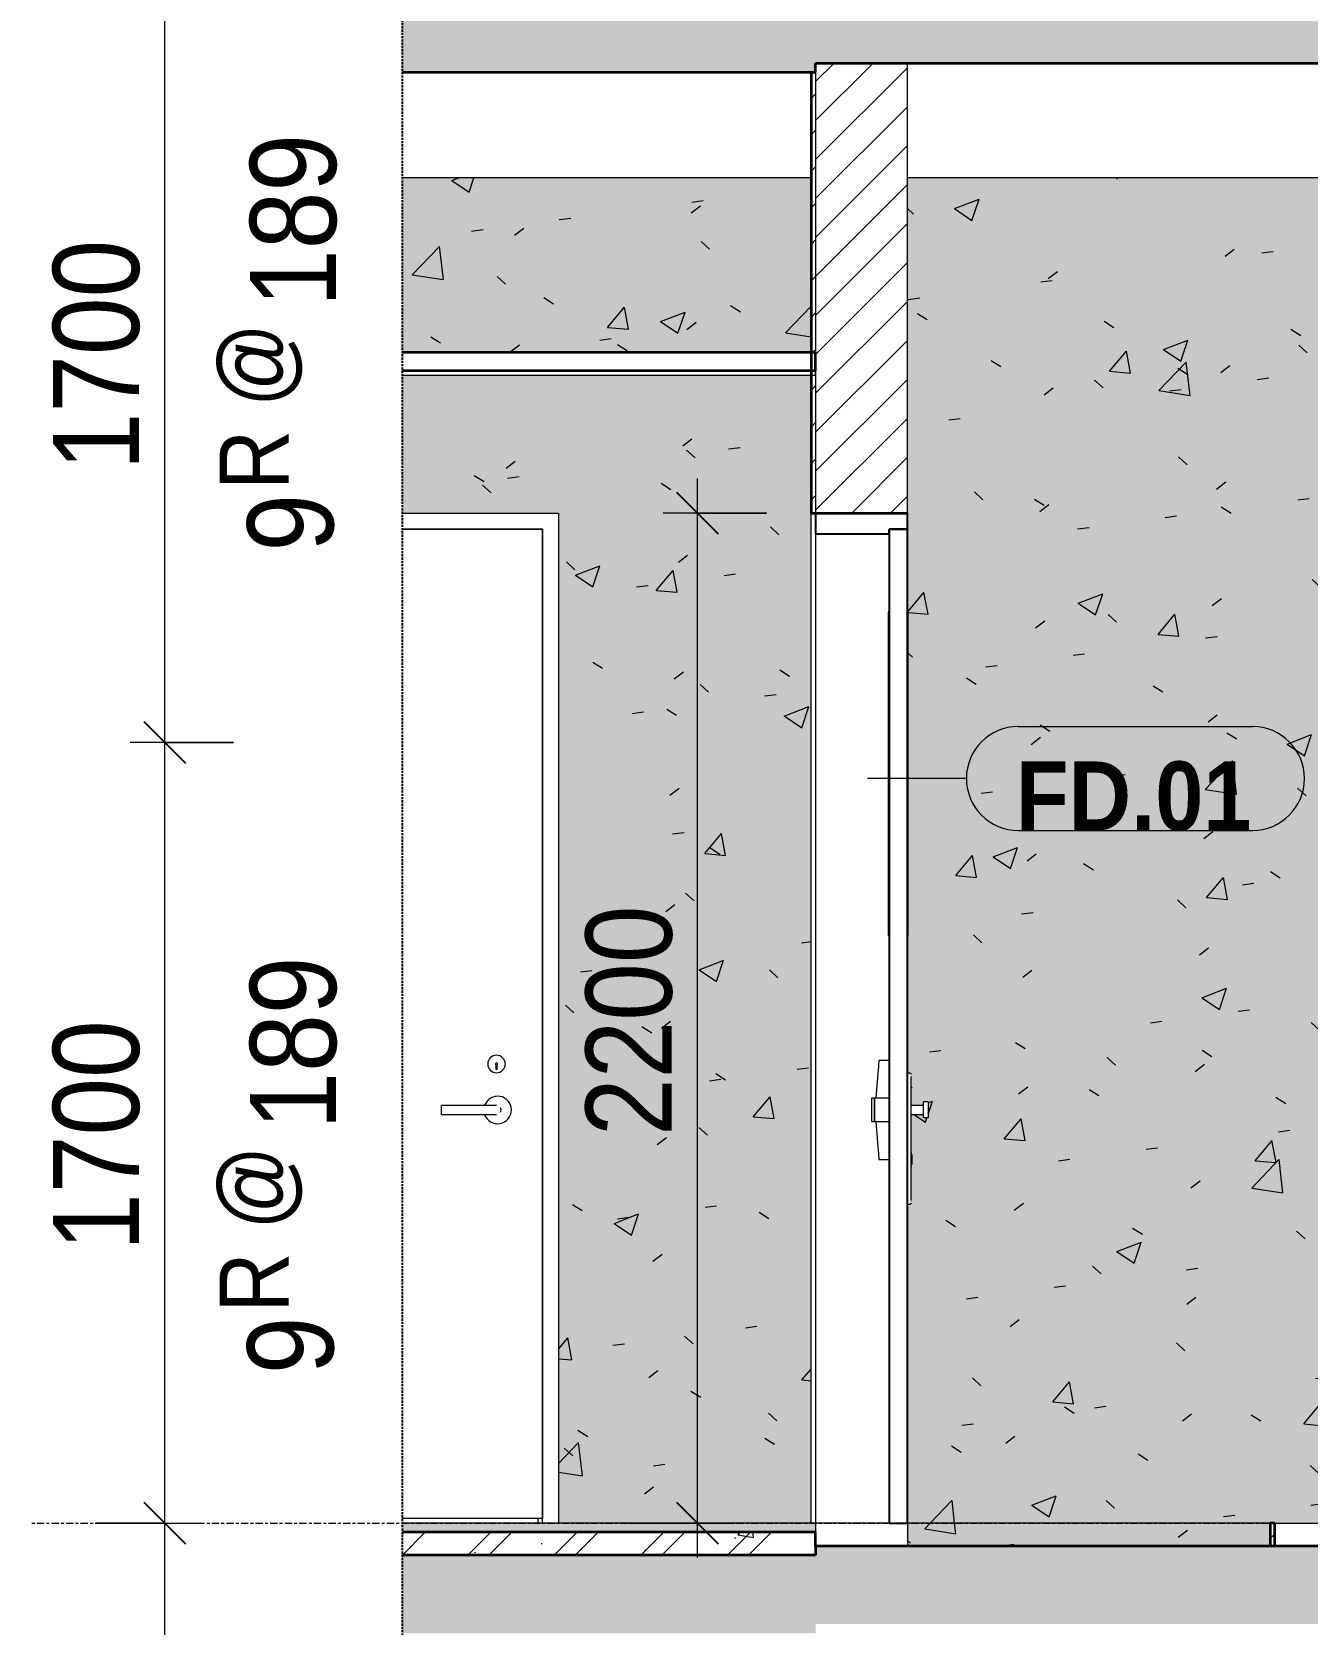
# Model space of a CAD drawing. Header units: millimetres. Extents: x 31919 to 91448, y -42770 to 34550.
# Drawn here: x 76053 to 78831, y 5380 to 8848 of the extents above; entities that cross this region are included whole.
import ezdxf

# ---------------------------------------------------------------- set-up
doc = ezdxf.new("R2010")
doc.units = ezdxf.units.MM
doc.linetypes.add('Centre', pattern=[31.75, 6.35, -4.7625, 15.875, -4.7625])
doc.linetypes.add('Hidden', pattern=[7.14375, 4.7625, -2.38125])
for name, color, linetype, lineweight in [('0-3', 10, 'Continuous', 5), ('A-ANNO-DIMS', 211, 'Continuous', 9), ('A-ANNO-DIMS-75', 211, 'Continuous', 9), ('A-CLNG-1', 7, 'Continuous', 35), ('A-CLNG-FNSH-1', 250, 'Continuous', 18), ('A-CLNG-PATT-1', 13, 'Continuous', 18), ('A-DETL-GENF', 92, 'Continuous', 18), ('A-DETL-GENF-2', 254, 'Continuous', 18), ('A-DETL-GENF-3', 92, 'Hidden', 25), ('A-DETL-MEDM', 33, 'Continuous', 35), ('A-DOOR', 31, 'Continuous', 18), ('A-DOOR-1', 31, 'Continuous', 25), ('A-DOOR-FRAM', 31, 'Continuous', 25), ('A-DOOR-FRAM-1', 31, 'Continuous', 18), ('A-DOOR-IDEN', 31, 'Continuous', 9), ('A-FLOR-FNSH-1', 7, 'Continuous', 35), ('A-FLOR-LEVL-2', 51, 'Centre', 9), ('A-FLOR-PATT-2', 8, 'Continuous', 18), ('A-WALL', 113, 'Continuous', 18), ('A-WALL-2', 7, 'Continuous', 35), ('A-WALL-PATT-1', 111, 'Continuous', 18), ('I-WALL', 2, 'Continuous', 18), ('S-BEAM-3', 250, 'Continuous', 18), ('S-COLS', 52, 'Continuous', 18), ('S-STRS-IDEN-1', 31, 'Continuous', 9)]:
    doc.layers.add(name, color=color, linetype=linetype, lineweight=lineweight)
doc.styles.add('Arial_B_2', font='arialbd.ttf', dxfattribs={"width": 0.9, "height": 150})
doc.styles.add('UTM Avo_1', font='', dxfattribs={"width": 0.9, "height": 187.5})
doc.styles.add('UTM Avo_2', font='', dxfattribs={"width": 0.9, "height": 150})
doc.styles.add('UTM Avo_3', font='', dxfattribs={"width": 0.9, "height": 187.5})
doc.styles.get('UTM Avo_1').set_extended_font_data('UTM Avo')
doc.styles.get('UTM Avo_2').set_extended_font_data('UTM Avo')
doc.styles.get('UTM Avo_3').set_extended_font_data('UTM Avo')
doc.dimstyles.new('1_Dim_chi_tiet_2_5_2', dxfattribs={"dimscale": 304.8, "dimtxt": 187.368928, "dimasz": 0.295276, "dimexe": 0.246063, "dimexo": 0.0625, "dimgap": 0.024606, "dimtad": 1, "dimdec": 0, "dimrnd": 5, "dimzin": 0, "dimdsep": 46, "dimtxsty": 'UTM Avo_1', "dimblk1": 'OBLIQUE', "dimblk2": 'OBLIQUE', "dimsah": 1, "dimcen": 0.09, "dimdle": 0.246063, "dimazin": 0, "dimtfac": 1, "dimtdec": 4, "dimtix": 1, "dimtmove": 0, "dimatfit": 3, "dimfxl": 0.492126, "dimfxlon": 1, "dimtvp": 1, "dimtolj": 1, "dimtzin": 0, "dimarcsym": 2})
pattern_1 = [(50, (80851.1, 15225), (546.553, -47.817), [57.15, -628.65]), (355, (80851.1, 15225), (-105.728, 573.17), [45.72, -502.92]), (100.451, (80896.66, 15221), (440.828, 525.35), [48.57, -534.27]), (46.184, (80851.1, 15377.4), (813.237, -126.13), [85.725, -942.975]), (96.636, (80918.9, 15366.9), (712.207, 742.283), [72.855, -801.405]), (351.184, (80851.1, 15377.4), (712.215, 742.276), [68.58, -754.38]), (21, (80927.3, 15339.3), (454.843, -306.796), [57.15, -628.65]), (326, (80927.3, 15339.3), (185.406, 552.564), [45.72, -502.92]), (71.451, (80965.2, 15313.73), (640.251, 245.764), [48.57, -534.27]), (37.5, (80851.11, 15225), (9.2664, 253.665), [25.146, -471.678, 25.146, -485.394, -504.825]), (37.5, (80851.11, 15225), (9.2664, 253.665), [-1007.364, 25.146, -479.679]), (7.5, (80851.1, 15225), (200.4594, 300.5414), [25.146, -265.938, 25.146, -460.248, -192.405]), (7.5, (80851.1, 15225), (200.4594, 300.5414), [-776.478, 25.146, -167.259]), (327.5, (80681.19, 15225), (406.7728, -17.1864), [25.146, -165.354, 25.146, -569.214, -788.67]), (327.5, (80681.19, 15225), (406.7728, -17.1864), [-784.86, 25.146, -763.524]), (317.5, (80605, 15225), (444.388, 76.28), [25.146, -222.504, 25.146, -369.57, -560.07]), (317.5, (80605, 15225), (444.388, 76.28), [-642.366, 25.146, -534.924])]
pattern_2 = [(37.5, (80851.11, 15225), (-2.40047, 73.41204), [2.515, -55.397, 2.515, -62.255, -61.912]), (37.5, (80851.11, 15225), (-2.40047, 73.41204), [-122.682, 2.515, -59.398]), (7.5, (80851.11, 15225), (67.42816, 107.524), [2.515, -28.727, 2.515, -49.682, -20.002]), (7.5, (80851.11, 15225), (67.42816, 107.524), [-83.439, 2.515, -17.488]), (327.5, (80804.25, 15225), (118.6493, 0.21553), [2.515, -16.535, 2.515, -66.065, -89.535]), (327.5, (80804.25, 15225), (118.6493, 0.21553), [-87.63, 2.515, -87.02]), (317.5, (80804.25, 15225), (114.5339, 33.4393), [2.515, -7.01, 2.515, -42.443, -51.435]), (317.5, (80804.25, 15225), (114.5339, 33.4393), [-54.483, 2.515, -48.92])]
pattern_3 = [(45, (80851.11, 15225), (-39.77476, 39.77476), [])]

# ---------------------------------------------------------------- blocks, each defined once
blk = doc.blocks.new('NCV_TKTC_KET CAU_rvt-6-TKCS_THANG BỘ TB2 - MẶT CẮT')
at = {"layer": 'S-BEAM-3'}
for p, q in [((-40212.6, 8530), (-41102.6, 8530)), ((-38252.6, 8530), (-40002.6, 8530))]:
    blk.add_line(p, q, dxfattribs=at)
blk = doc.blocks.new('FD_01 - FD_01-1200x2200mm-V47-TKCS_THANG BỘ TB2 - MẶT CẮT')
at = {"layer": 'A-DOOR'}
for p, q in [((-40042.6, 7585), (-40044.6, 7585)), ((-40044.6, 7585), (-40044.6, 6880)), ((-40000.6, 7585), (-40002.6, 7585)), ((-40000.6, 6880), (-40000.6, 7585)), ((-40042.6, 6880), (-40044.6, 6880)), ((-40000.6, 6880), (-40002.6, 6880)), ((-40042.6, 6607.9), (-40064.6, 6607.9)), ((-40066.1, 6588.9), (-40071.1, 6525.4)), ((-39996.6, 6580), (-40002.6, 6580)), ((-39994.6, 6302.5), (-39994.6, 6572.5)), ((-40080.7, 6525.4), (-40080.7, 6474.6)), ((-40074.3, 6525.4), (-40080.7, 6525.4)), ((-40074.3, 6474.6), (-40074.3, 6525.4)), ((-40074.3, 6525.4), (-40074.3, 6474.6)), ((-40042.6, 6525.4), (-40074.3, 6525.4)), ((-40042.6, 6474.6), (-40042.6, 6525.4)), ((-39967.6, 6510), (-39994.5, 6510)), ((-39994.5, 6509.7), (-39994.5, 6510)), ((-39994.5, 6490), (-39994.5, 6490.3)), ((-39994.5, 6490), (-39967.6, 6490)), ((-39967.6, 6510), (-39967.6, 6517.5)), ((-39957.5, 6517.5), (-39967.6, 6517.5)), ((-39967.6, 6500), (-39967.6, 6510)), ((-39967.6, 6490), (-39967.6, 6500)), ((-39967.6, 6482.5), (-39967.6, 6490)), ((-39957.5, 6517.5), (-39957.5, 6510)), ((-39957.5, 6510), (-39957.5, 6500)), ((-39957.5, 6500), (-39957.5, 6490)), ((-39957.5, 6490), (-39957.5, 6482.5)), ((-40080.7, 6474.6), (-40074.3, 6474.6)), ((-40074.3, 6474.6), (-40042.6, 6474.6)), ((-40071.1, 6474.6), (-40066.1, 6411.1)), ((-39957.5, 6482.5), (-39967.6, 6482.5)), ((-40064.6, 6392), (-40042.6, 6392)), ((-39992.6, 6406), (-39994.6, 6406)), ((-39992.6, 6395.1), (-39994.6, 6395.1)), ((-39992.6, 6403.2), (-39992.6, 6395.1)), ((-39992.6, 6403), (-39992.6, 6403)), ((-39992.6, 6403), (-39992.6, 6397)), ((-39992.6, 6397), (-39992.6, 6397)), ((-39992.6, 6395.1), (-39992.6, 6396.2)), ((-39992.6, 6395.1), (-39992.6, 6381.2)), ((-39994.6, 6377.7), (-39992.6, 6377.7)), ((-39992.6, 6381.2), (-39992.6, 6381.2)), ((-40002.6, 6295), (-39996.6, 6295))]:
    blk.add_line(p, q, dxfattribs=at)
at = {"layer": 'A-DOOR', "flags": 128}
for points in [[(-40064.6, 6607.9), (-40064.7, 6607.5), (-40064.8, 6606.1), (-40065, 6603.8), (-40065.2, 6600.8), (-40065.5, 6597.2), (-40065.8, 6593.1), (-40066.1, 6588.9)], [(-39996.6, 6580), (-39996.5, 6580), (-39996.4, 6580), (-39996.3, 6580), (-39996.2, 6580), (-39996.2, 6580), (-39996.1, 6579.9), (-39996, 6579.9), (-39995.9, 6579.9), (-39995.9, 6579.9), (-39995.8, 6579.8), (-39995.7, 6579.8), (-39995.6, 6579.8)], [(-39995.5, 6579.7), (-39995.4, 6579.7), (-39995.4, 6579.6), (-39995.3, 6579.6), (-39995.2, 6579.5), (-39995.2, 6579.4), (-39995.1, 6579.4), (-39995.1, 6579.3), (-39995, 6579.3), (-39995, 6579.2), (-39994.9, 6579.1), (-39994.9, 6579.1), (-39994.8, 6579), (-39994.8, 6578.9), (-39994.8, 6578.9), (-39994.7, 6578.8), (-39994.7, 6578.7), (-39994.7, 6578.6), (-39994.6, 6578.6), (-39994.6, 6578.5), (-39994.6, 6578.4), (-39994.6, 6578.3), (-39994.6, 6578.3), (-39994.6, 6578.2), (-39994.6, 6578.1), (-39994.6, 6578), (-39994.6, 6578)], [(-40066.1, 6411.1), (-40065.8, 6406.9), (-40065.5, 6402.8), (-40065.2, 6399.2), (-40065, 6396.2), (-40064.8, 6393.9), (-40064.7, 6392.5), (-40064.6, 6392)], [(-39995.6, 6295.2), (-39995.7, 6295.2), (-39995.8, 6295.2), (-39995.8, 6295.1), (-39995.9, 6295.1), (-39996, 6295.1), (-39996.1, 6295.1), (-39996.1, 6295), (-39996.2, 6295), (-39996.3, 6295), (-39996.4, 6295), (-39996.5, 6295), (-39996.5, 6295), (-39996.6, 6295)], [(-39994.6, 6297), (-39994.6, 6296.9), (-39994.6, 6296.8), (-39994.6, 6296.8), (-39994.6, 6296.7), (-39994.6, 6296.6), (-39994.6, 6296.5), (-39994.6, 6296.4), (-39994.7, 6296.4), (-39994.7, 6296.3), (-39994.7, 6296.2), (-39994.8, 6296.1), (-39994.8, 6296.1), (-39994.8, 6296), (-39994.9, 6295.9), (-39994.9, 6295.9), (-39995, 6295.8), (-39995, 6295.7), (-39995.1, 6295.7), (-39995.1, 6295.6), (-39995.2, 6295.6), (-39995.2, 6295.5), (-39995.3, 6295.5), (-39995.4, 6295.4), (-39995.4, 6295.4), (-39995.5, 6295.3)]]:
    blk.add_lwpolyline(points, dxfattribs=at)
at = {"layer": 'A-DOOR-1'}
for p, q in [((-40002.6, 7765), (-40042.6, 7765)), ((-40042.6, 7765), (-40042.6, 5600)), ((-40002.6, 5600), (-40002.6, 7765)), ((-40042.6, 5600), (-40002.6, 5600))]:
    blk.add_line(p, q, dxfattribs=at)
at = {"layer": 'A-DOOR-FRAM'}
for p, q in [((-40002.6, 7800), (-40202.6, 7800)), ((-40202.6, 7800), (-40202.6, 7755)), ((-40002.6, 7765), (-40002.6, 7800)), ((-40202.6, 7755), (-40042.6, 7755)), ((-40042.6, 7755), (-40042.6, 7765)), ((-40042.6, 7765), (-40002.6, 7765))]:
    blk.add_line(p, q, dxfattribs=at)
at = {"layer": 'A-DOOR-FRAM-1'}
for p in [(-40202.6, 7755), (-40042.6, 5600)]:
    blk.add_line(p, (-40202.6, 5600), dxfattribs=at)
blk = doc.blocks.new('FD_02 - FD_03 - FD_03-KY THUAT-900x2200mm-V48-TKCS_THANG BỘ TB2 - MẶT CẮT')
at = {"layer": 'A-DOOR'}
for p, q in [((-40797.6, 7765), (-41102.6, 7765)), ((-40797.6, 7765), (-40797.6, 5610)), ((-40898.6, 6588.3), (-40898.6, 6597.7)), ((-40896.6, 6597.7), (-40896.6, 6588.3)), ((-40896.6, 6588.3), (-40898.6, 6588.3)), ((-40912.6, 6510), (-41017.6, 6510)), ((-41017.6, 6500), (-41017.6, 6510)), ((-41017.6, 6490), (-41017.6, 6500)), ((-41017.6, 6490), (-40912.6, 6490)), ((-40797.6, 5610), (-41102.6, 5610))]:
    blk.add_line(p, q, dxfattribs=at)
at = {"layer": 'A-DOOR', "flags": 128}
for points in [[(-40897.6, 6510), (-40897.6, 6510), (-40897.7, 6510), (-40897.7, 6510), (-40897.8, 6510), (-40897.9, 6510), (-40898.1, 6510), (-40898.2, 6510), (-40898.4, 6510), (-40898.6, 6510), (-40898.8, 6510), (-40899.1, 6510), (-40899.3, 6510), (-40899.6, 6510), (-40899.9, 6510), (-40900.3, 6510), (-40900.6, 6510), (-40901, 6510), (-40901.4, 6510), (-40901.8, 6510), (-40902.2, 6510), (-40902.6, 6510), (-40903.1, 6510), (-40903.5, 6510), (-40904, 6510), (-40904.5, 6510), (-40905, 6510), (-40905.6, 6510), (-40906.1, 6510), (-40906.6, 6510), (-40907.2, 6510), (-40907.8, 6510), (-40908.3, 6510), (-40908.9, 6510), (-40909.5, 6510), (-40910.1, 6510), (-40910.7, 6510), (-40911.3, 6510), (-40911.9, 6510), (-40912.5, 6510), (-40912.6, 6510)], [(-40912.6, 6490), (-40912, 6490), (-40911.4, 6490), (-40910.8, 6490), (-40910.2, 6490), (-40909.7, 6490), (-40909.1, 6490), (-40908.5, 6490), (-40907.9, 6490), (-40907.4, 6490), (-40906.8, 6490), (-40906.2, 6490), (-40905.7, 6490), (-40905.2, 6490), (-40904.7, 6490), (-40904.2, 6490), (-40903.7, 6490), (-40903.2, 6490), (-40902.7, 6490), (-40902.3, 6490), (-40901.9, 6490), (-40901.5, 6490), (-40901.1, 6490), (-40900.7, 6490), (-40900.3, 6490), (-40900, 6490), (-40899.7, 6490), (-40899.4, 6490), (-40899.1, 6490), (-40898.9, 6490), (-40898.7, 6490), (-40898.4, 6490), (-40898.3, 6490), (-40898.1, 6490), (-40898, 6490), (-40897.9, 6490), (-40897.8, 6490), (-40897.7, 6490), (-40897.7, 6490), (-40897.6, 6490)]]:
    blk.add_lwpolyline(points, dxfattribs=at)
at = {"layer": 'A-DOOR'}
for centre, radius, start, end in [((-40897.6, 6600), 19, 0, 180), ((-40897.6, 6600), 19, 180, 0), ((-40897.6, 6600), 2.5, 293.4206, 247.0082), ((-40895.1, 6500), 30, 0, 160.3657), ((-40895.1, 6500), 30, 199.5633, 0), ((-40897.6, 6500), 10, 0, 30), ((-40897.6, 6500), 10, 330, 0)]:
    blk.add_arc(centre, radius, start, end, dxfattribs=at)
at = {"layer": 'A-DOOR-FRAM-1'}
for p, q in [((-41102.6, 7765), (-40797.6, 7765)), ((-40797.6, 5600), (-40797.6, 7765)), ((-40807.6, 5610), (-40807.6, 5600))]:
    blk.add_line(p, q, dxfattribs=at)
blk = doc.blocks.new('BORDER VIEW - BORDER VIEW-3758627-TKCS_THANG BỘ TB2 - MẶT CẮT')
at = {"layer": 'A-DETL-GENF-3'}
blk.add_line((-41102.6, -2703), (-41102.6, 33900.8), dxfattribs=at)
blk = doc.blocks.new('STN_Door Tag - STN_Door Tag-1788670-TKCS_THANG BỘ TB2 - MẶT CẮT')
at = {"layer": 'A-DOOR-IDEN'}
for p, q in [((-39761, 30865), (-39251, 30865)), ((-39761, 30638.6), (-39251, 30638.6))]:
    blk.add_line(p, q, dxfattribs=at)
for centre, start, end in [((-39761, 30751.8), 90, 270), ((-39251, 30751.8), 270, 90)]:
    blk.add_arc(centre, 113.2, start, end, dxfattribs=at)
blk = doc.blocks.new('DIMBLOCK144-TKCS_THANG BỘ TB2 - MẶT CẮT')
at = {"layer": 'A-ANNO-DIMS-75', "lineweight": 25}
for p, q in [((76342.3, 5600), (76297.3, 5645)), ((76342.3, 5600), (76387.3, 5555)), ((76342.3, 3966.7), (76297.3, 4011.7)), ((76342.3, 3966.7), (76387.3, 3921.7))]:
    blk.add_line(p, q, dxfattribs=at)
at = {"layer": 'A-ANNO-DIMS-75'}
for p, q in [((76192.3, 5600), (76417.3, 5600)), ((76342.3, 5600), (76192.3, 5600)), ((76342.3, 3966.7), (76342.3, 5600)), ((76570.4, 3966.7), (76267.3, 3966.7)), ((76342.3, 3966.7), (76570.4, 3966.7))]:
    blk.add_line(p, q, dxfattribs=at)
at = {"layer": 'A-ANNO-DIMS-75', "color": 0, "insert": (76098.7, 4526.6), "char_height": 187.5, "width": 616.236, "attachment_point": 1, "rotation": 90, "line_spacing_factor": 1.110334, "style": 'UTM Avo_1'}
blk.add_mtext('1635', dxfattribs=at)
blk = doc.blocks.new('_Oblique')
at = {"color": 0, "linetype": 'ByBlock', "lineweight": -2}
blk.add_line((-0.5, -0.5), (0.5, 0.5), dxfattribs=at)
blk = doc.blocks.new('DIMBLOCK145-TKCS_THANG BỘ TB2 - MẶT CẮT')
at = {"layer": 'A-ANNO-DIMS-75', "lineweight": 25}
for p, q in [((76342.3, 7300), (76297.3, 7345)), ((76342.3, 7300), (76387.3, 7255)), ((76342.3, 5600), (76297.3, 5645)), ((76342.3, 5600), (76387.3, 5555))]:
    blk.add_line(p, q, dxfattribs=at)
at = {"layer": 'A-ANNO-DIMS-75'}
for p, q in [((76492.3, 7300), (76267.3, 7300)), ((76342.3, 5600), (76342.3, 7300)), ((76342.3, 7300), (76492.3, 7300)), ((76192.3, 5600), (76417.3, 5600)), ((76342.3, 5600), (76192.3, 5600))]:
    blk.add_line(p, q, dxfattribs=at)
at = {"layer": 'A-ANNO-DIMS-75', "color": 0, "insert": (76098.7, 6193.2), "char_height": 187.5, "width": 616.236, "attachment_point": 1, "rotation": 90, "line_spacing_factor": 1.110334, "style": 'UTM Avo_1'}
blk.add_mtext('1700', dxfattribs=at)
blk = doc.blocks.new('DIMBLOCK146-TKCS_THANG BỘ TB2 - MẶT CẮT')
at = {"layer": 'A-ANNO-DIMS-75', "lineweight": 25}
for p, q in [((76342.3, 9000), (76297.3, 9045)), ((76342.3, 9000), (76387.3, 8955)), ((76342.3, 7300), (76297.3, 7345)), ((76342.3, 7300), (76387.3, 7255))]:
    blk.add_line(p, q, dxfattribs=at)
at = {"layer": 'A-ANNO-DIMS-75'}
for p, q in [((76192.3, 9000), (76417.3, 9000)), ((76342.3, 9000), (76192.3, 9000)), ((76342.3, 7300), (76342.3, 9000)), ((76492.3, 7300), (76267.3, 7300)), ((76342.3, 7300), (76492.3, 7300))]:
    blk.add_line(p, q, dxfattribs=at)
at = {"layer": 'A-ANNO-DIMS-75', "color": 0, "insert": (76098.7, 7893.2), "char_height": 187.5, "width": 616.236, "attachment_point": 1, "rotation": 90, "line_spacing_factor": 1.110334, "style": 'UTM Avo_1'}
blk.add_mtext('1700', dxfattribs=at)
blk = doc.blocks.new('M_Stair Run Tag - Standard-143073-TKCS_THANG BỘ TB2 - MẶT CẮT')
at = {"layer": 'S-STRS-IDEN-1', "insert": (-41500.5, -1451.7), "char_height": 150, "width": 705.375, "attachment_point": 2, "rotation": 90, "line_spacing_factor": 1.107334, "style": 'UTM Avo_2'}
blk.add_mtext('\\pt857.25,1714.5,2571.75,3429,4286.25,5143.5,6000.75,6858,7715.25,8572.5,9429.75,10287,11144.25,12001.5,12858.75,13716,14573.25,15430.5,16287.75,17145,18002.25,18859.5,19716.75,20574,21431.25,22288.5,23145.75,24003,24860.25,25717.5,26574.75,27432;R @', dxfattribs=at)
blk = doc.blocks.new('DIMBLOCK175-TKCS_THANG BỘ TB2 - MẶT CẮT')
at = {"layer": 'A-ANNO-DIMS-75'}
for p, q in [((77502.6, 5525), (77502.6, 7875)), ((77652.6, 7800), (77427.6, 7800)), ((77502.6, 7800), (77652.6, 7800)), ((77352.6, 5600), (77577.6, 5600)), ((77502.6, 5600), (77352.6, 5600))]:
    blk.add_line(p, q, dxfattribs=at)
at = {"layer": 'A-ANNO-DIMS-75', "lineweight": 25}
for p, q in [((77502.6, 7800), (77457.6, 7845)), ((77502.6, 7800), (77547.6, 7755)), ((77502.6, 5600), (77457.6, 5645)), ((77502.6, 5600), (77547.6, 5555))]:
    blk.add_line(p, q, dxfattribs=at)
at = {"layer": 'A-ANNO-DIMS-75', "color": 0, "insert": (77259, 6443.2), "char_height": 187.5, "width": 616.236, "attachment_point": 1, "rotation": 90, "line_spacing_factor": 1.110334, "style": 'UTM Avo_1'}
blk.add_mtext('2200', dxfattribs=at)

msp = doc.modelspace()

# ---------------------------------------------------------------- hatches: boundary and pattern name
at = {"layer": 'A-CLNG-PATT-1'}
h = msp.add_hatch(dxfattribs=at)
h.set_pattern_fill('FP_10', color=256, style=0, pattern_type=2)
h.set_pattern_definition([(0, (80851.11, 15225), (609.6, 152.4), [25.146, -432.054, 25.146, -432.054, -2438.4]), (0, (80851.11, 15225), (609.6, 152.4), [-914.4, 25.146, -889.254, 25.146, -432.054, -1066.8]), (0, (80851.11, 15225), (609.6, 152.4), [-2286, 25.146, -279.654, 25.146, -736.854]), (120, (81079.71, 15301.2), (-436.7823, 451.729), [25.146, -432.054, 25.146, -432.054, -2438.4]), (120, (81079.71, 15301.2), (-436.7823, 451.729), [-914.4, 25.146, -889.254, 25.146, -432.054, -1066.8]), (120, (81079.71, 15301.2), (-436.7823, 451.729), [-2286, 25.146, -279.654, 25.146, -736.854]), (240, (81155.91, 15606), (-172.8177, -604.129), [25.146, -432.054, 25.146, -432.054, -2438.4]), (240, (81155.91, 15606), (-172.8177, -604.129), [-914.4, 25.146, -889.254, 25.146, -432.054, -1066.8]), (240, (81155.91, 15606), (-172.8177, -604.129), [-2286, 25.146, -279.654, 25.146, -736.854])])
h.paths.add_polyline_path([(77760, 8100), (77760, 8110), (76859.9, 8110), (76859.9, 8100), (77684.6, 8100)])
at = {"layer": 'A-DETL-GENF-2'}
h = msp.add_hatch(dxfattribs=at)
h.set_pattern_fill('FP_7', color=256, style=0, pattern_type=2)
h.set_pattern_definition([(50, (80851.1, 15225), (546.553, -47.817), [57.15, -628.65]), (355, (80851.1, 15225), (-105.728, 573.17), [45.72, -502.92]), (100.451, (80896.66, 15221), (440.828, 525.35), [48.57, -534.27]), (46.184, (80851.1, 15377.4), (813.237, -126.128), [85.725, -942.975]), (96.636, (80918.9, 15366.9), (712.207, 742.283), [72.855, -801.405]), (351.184, (80851.1, 15377.4), (712.215, 742.276), [68.58, -754.38]), (21, (80927.3, 15339.3), (454.843, -306.796), [57.15, -628.65]), (326, (80927.3, 15339.3), (185.406, 552.564), [45.72, -502.92]), (71.451, (80965.2, 15313.73), (640.251, 245.764), [48.57, -534.27]), (37.5, (80851.11, 15225), (9.2664, 253.665), [5.029, -491.795, 5.029, -505.511, -504.825]), (37.5, (80851.11, 15225), (9.2664, 253.665), [-1007.364, 5.029, -499.796]), (7.5, (80851.1, 15225), (200.4594, 300.5414), [5.029, -286.055, 5.029, -480.365, -192.405]), (7.5, (80851.1, 15225), (200.4594, 300.5414), [-776.478, 5.029, -187.376]), (327.5, (80681.19, 15225), (406.7728, -17.1864), [5.029, -185.471, 5.029, -589.331, -788.67]), (327.5, (80681.19, 15225), (406.7728, -17.1864), [-784.86, 5.029, -783.641]), (317.5, (80605, 15225), (444.388, 76.28), [5.029, -242.621, 5.029, -389.687, -560.07]), (317.5, (80605, 15225), (444.388, 76.28), [-642.366, 5.029, -555.041]), (45, (80851.1, 15225), (-188.5854, 188.5854), []), (45, (80851.1, 15510.75), (-188.5854, 188.5854), [])])
h.paths.add_polyline_path([(84309.8, -2350), (84309.8, -2050), (76859.9, -2050), (76859.9, -2350), (83281.4, -2350)])
h.paths.add_polyline_path([(84309.9, 50), (84309.9, 650), (82509.9, 650), (82509.9, 480), (84009.9, 480), (84009.9, 50)])
h.paths.add_polyline_path([(79309.7, 1530), (79309.7, 2130), (79009.7, 2130), (79009.7, 1530)])
h.paths.add_polyline_path([(84009.8, 3300), (84309.8, 3300), (84309.8, 3900), (84009.8, 3900)])
h.paths.add_polyline_path([(80009.8, 4950), (80009.8, 5380), (80429.9, 5380), (80429.9, 5550), (77759.9, 5550), (77759.9, 5530), (76859.9, 5530), (76859.9, 5360), (77759.9, 5360), (77759.9, 5380), (79709.8, 5380), (79709.8, 4950), (79923.3, 4950)])
h.paths.add_polyline_path([(84309.8, 6700), (84309.8, 7300), (84009.8, 7300), (84009.8, 6700)])
h.paths.add_polyline_path([(80009.8, 8350), (80009.8, 8780), (80429.9, 8780), (80429.9, 8950), (77759.9, 8950), (77759.9, 8930), (76859.9, 8930), (76859.9, 8760), (77759.9, 8760), (77759.9, 8780), (79709.8, 8780), (79709.8, 8350), (79923.3, 8350)])
h.paths.add_polyline_path([(84309.8, 10100), (84309.8, 10700), (84009.8, 10700), (84009.8, 10100)])
h.paths.add_polyline_path([(80009.8, 11750), (80009.8, 12180), (80429.9, 12180), (80429.9, 12350), (77759.9, 12350), (77759.9, 12330), (76859.9, 12330), (76859.9, 12160), (77759.9, 12160), (77759.9, 12180), (79709.8, 12180), (79709.8, 11750), (79923.3, 11750)])
h.paths.add_polyline_path([(84009.8, 13500), (84309.8, 13500), (84309.8, 14100), (84009.8, 14100)])
h.paths.add_polyline_path([(79923.3, 15150), (80009.8, 15150), (80009.8, 15580), (80429.9, 15580), (80429.9, 15750), (77759.9, 15750), (77759.9, 15730), (76859.9, 15730), (76859.9, 15560), (77759.9, 15560), (77759.9, 15580), (79709.8, 15580), (79709.8, 15150)])
h.paths.add_polyline_path([(84309.8, 16900), (84309.8, 17500), (84009.8, 17500), (84009.8, 16900)])
h.paths.add_polyline_path([(79709.8, 18550), (80009.8, 18550), (80009.8, 18980), (80429.9, 18980), (80429.9, 19150), (77759.9, 19150), (77759.9, 19130), (76859.9, 19130), (76859.9, 18960), (77759.9, 18960), (77759.9, 18980), (79709.8, 18980), (79709.8, 18719.8)])
h.paths.add_polyline_path([(84009.8, 20300), (84309.8, 20300), (84309.8, 20900), (84009.8, 20900)])
h.paths.add_polyline_path([(80009.8, 21950), (80009.8, 22380), (80429.9, 22380), (80429.9, 22550), (77759.9, 22550), (77759.9, 22530), (76859.9, 22530), (76859.9, 22360), (77759.9, 22360), (77759.9, 22380), (79709.8, 22380), (79709.8, 21950)])
h.paths.add_polyline_path([(84009.8, 23700), (84309.8, 23700), (84309.8, 24300), (84009.8, 24300)])
h.paths.add_polyline_path([(79709.8, 25350), (80009.8, 25350), (80009.8, 25780), (80429.9, 25780), (80429.9, 25950), (77759.9, 25950), (77759.9, 25930), (76859.9, 25930), (76859.9, 25760), (77759.9, 25760), (77759.9, 25780), (79709.8, 25780)])
h.paths.add_polyline_path([(84309.8, 27020), (84309.8, 27620), (84009.8, 27620), (84009.8, 27020)])
h.paths.add_polyline_path([(79709.8, 28950), (80009.8, 28950), (80009.8, 29550), (77759.9, 29550), (77759.9, 29500), (76859.9, 29500), (76859.9, 29350), (77759.9, 29350), (77759.9, 29150), (77959.9, 29150), (77959.9, 29350), (79709.8, 29350)])
h.paths.add_polyline_path([(84309.8, 29350), (84309.8, 29650), (84109.8, 29650), (84109.8, 29350)])
h.paths.add_polyline_path([(84311.8, 32800), (84311.8, 33200), (76959.9, 33200), (76959.9, 33000), (77759.9, 33000), (77759.9, 32800), (77959.9, 32800), (77959.9, 33000), (79509.9, 33000), (79509.9, 32800), (79709.9, 32800), (79709.9, 33000), (84109.9, 33000), (84109.9, 32800)])
at = {"layer": 'A-FLOR-PATT-2'}
h = msp.add_hatch(dxfattribs=at)
h.set_pattern_fill('FP_8', color=256, style=0, pattern_type=2)
h.set_pattern_definition([(50, (80851.1, 15225), (273.276, -23.909), [28.575, -314.325]), (355, (80851.1, 15225), (-52.865, 286.585), [22.86, -251.46]), (100.451, (80873.88, 15223), (220.414, 262.6745), [24.285, -267.135]), (46.184, (80851.1, 15301.2), (406.619, -63.065), [42.862, -471.487]), (96.636, (80885, 15295.94), (356.104, 371.141), [36.428, -400.703]), (351.184, (80851.1, 15301.2), (356.107, 371.138), [34.29, -377.19]), (21, (80889.2, 15282.15), (227.421, -153.398), [28.575, -314.325]), (326, (80889.2, 15282.15), (92.703, 276.282), [22.86, -251.46]), (71.451, (80908.16, 15269.37), (320.1254, 122.8816), [24.285, -267.135]), (37.5, (80851.11, 15225), (4.6325, 126.8326), [2.515, -245.897, 2.515, -252.755, -252.412]), (37.5, (80851.11, 15225), (4.6325, 126.8326), [-503.682, 2.515, -249.898]), (7.5, (80851.11, 15225), (100.2292, 150.2711), [2.515, -143.027, 2.515, -240.182, -96.202]), (7.5, (80851.11, 15225), (100.2292, 150.2711), [-388.239, 2.515, -93.688]), (327.5, (80766.15, 15225), (203.3868, -8.5935), [2.515, -92.735, 2.515, -294.665, -394.335]), (327.5, (80766.15, 15225), (203.3868, -8.5935), [-392.43, 2.515, -391.82]), (317.5, (80728.05, 15225), (222.1944, 38.1398), [2.515, -121.31, 2.515, -194.843, -280.035]), (317.5, (80728.05, 15225), (222.1944, 38.1398), [-321.183, 2.515, -277.52]), (45, (80851.11, 15225), (-94.2927, 94.2927), []), (45, (80851.11, 15367.88), (-94.2927, 94.2927), [])])
h.paths.add_polyline_path([(77684.6, 5530), (77759.9, 5530), (77759.9, 5580), (76859.9, 5580), (76859.9, 5530)])
at = {"layer": 'A-WALL-PATT-1'}
h = msp.add_hatch(dxfattribs=at)
h.set_pattern_fill('FP_11', color=256, style=0, pattern_type=2)
h.set_pattern_definition(pattern_1)
h.paths.add_polyline_path([(77749.9, 5600), (77749.9, 8100), (76859.9, 8100), (76859.9, 7800), (77199.8, 7800), (77199.8, 5600), (77684.6, 5600)])
h.paths.add_polyline_path([(77363.1, 8150), (77749.9, 8150), (77749.9, 8530), (76859.9, 8530), (76859.9, 8150), (77360.2, 8150)])
h.paths.add_polyline_path([(77684.6, 8980), (77749.9, 8980), (77749.9, 9000), (76859.9, 9000), (76859.9, 8980)])
h = msp.add_hatch(dxfattribs=at)
h.set_pattern_fill('FP_12', color=256, style=0, pattern_type=2)
h.set_pattern_definition(pattern_2)
h.paths.add_polyline_path([(77749.9, 5600), (77749.9, 8100), (76859.9, 8100), (76859.9, 7800), (77199.8, 7800), (77199.8, 5600), (77684.6, 5600)])
h.paths.add_polyline_path([(77363.1, 8150), (77749.9, 8150), (77749.9, 8530), (76859.9, 8530), (76859.9, 8150), (77360.2, 8150)])
h.paths.add_polyline_path([(77684.6, 8980), (77749.9, 8980), (77749.9, 9000), (76859.9, 9000), (76859.9, 8980)])
h = msp.add_hatch(dxfattribs=at)
h.set_pattern_fill('FP_13', color=256, style=0, pattern_type=2)
h.set_pattern_definition(pattern_3)
h.paths.add_polyline_path([(77759.9, 7800), (77759.9, 8760), (77749.9, 8760), (77749.9, 7800)])
h.paths.add_polyline_path([(77759.9, 8930), (77759.9, 9000), (77749.9, 9000), (77749.9, 8930)])
h = msp.add_hatch(dxfattribs=at)
h.set_pattern_fill('FP_6', color=256, style=0, pattern_type=2)
h.set_pattern_definition([(45, (80851.11, 15225), (-42.4264, 42.4264), [])])
h.paths.add_polyline_path([(77959.9, 7800), (77959.9, 8780), (77759.9, 8780), (77759.9, 7800)])
h.paths.add_polyline_path([(77759.9, 8950), (77959.9, 8950), (77959.9, 9000), (77759.9, 9000)])
h = msp.add_hatch(dxfattribs=at)
h.set_pattern_fill('FP_11', color=256, style=0, pattern_type=2)
h.set_pattern_definition(pattern_1)
h.paths.add_polyline_path([(77965.9, 6577.8), (77966.4, 6572.5), (77966.9, 6572.5), (77966.2, 6576.2)])
h.paths.add_polyline_path([(77966.9, 6302.5), (77965.9, 6302.5), (77966.4, 6300)])
h.paths.add_polyline_path([(78759.9, 5600), (78859.9, 5600), (78859.9, 8530), (77959.9, 8530), (77959.9, 7585), (77961.9, 7585), (77961.9, 6880), (77959.9, 6880), (77959.9, 6579.7), (77965.9, 6579), (77966.4, 6578.8), (77966.9, 6579.7), (77967.6, 6572.5), (77967.9, 6572.5), (77967.9, 6403), (77969.9, 6403), (77969.9, 6397), (77967.9, 6397), (77967.9, 6395.1), (77969.9, 6395.1), (77969.9, 6381.2), (77967.9, 6381.2), (77967.3, 6302.5), (77966.9, 6302.5), (77966.4, 6296.2), (77965.9, 6296), (77965.9, 6295.3), (77959.9, 6295.3), (77959.9, 5600), (78749.9, 5600)])
h.paths.add_polyline_path([(78004.9, 6482.5), (77994.9, 6482.5), (77994.9, 6490), (77967.9, 6490.3), (77967.9, 6510), (77994.9, 6510), (77994.9, 6517.5), (78004.9, 6517.5), (78004.9, 6490)])
h.paths.add_polyline_path([(77959.9, 8950), (78859.9, 8950), (78859.9, 9000), (77959.9, 9000)])
h = msp.add_hatch(dxfattribs=at)
h.set_pattern_fill('FP_12', color=256, style=0, pattern_type=2)
h.set_pattern_definition(pattern_2)
h.paths.add_polyline_path([(77965.9, 6577.8), (77966.4, 6572.5), (77966.9, 6572.5), (77966.2, 6576.2)])
h.paths.add_polyline_path([(77966.9, 6302.5), (77965.9, 6302.5), (77966.4, 6300)])
h.paths.add_polyline_path([(78759.9, 5600), (78859.9, 5600), (78859.9, 8530), (77959.9, 8530), (77959.9, 7585), (77961.9, 7585), (77961.9, 6880), (77959.9, 6880), (77959.9, 6579.7), (77965.9, 6579), (77966.4, 6578.8), (77966.9, 6579.7), (77967.6, 6572.5), (77967.9, 6572.5), (77967.9, 6403), (77969.9, 6403), (77969.9, 6397), (77967.9, 6397), (77967.9, 6395.1), (77969.9, 6395.1), (77969.9, 6381.2), (77967.9, 6381.2), (77967.3, 6302.5), (77966.9, 6302.5), (77966.4, 6296.2), (77965.9, 6296), (77965.9, 6295.3), (77959.9, 6295.3), (77959.9, 5600), (78749.9, 5600)])
h.paths.add_polyline_path([(78004.9, 6482.5), (77994.9, 6482.5), (77994.9, 6490), (77967.9, 6490.3), (77967.9, 6510), (77994.9, 6510), (77994.9, 6517.5), (78004.9, 6517.5), (78004.9, 6490)])
h.paths.add_polyline_path([(77959.9, 8950), (78859.9, 8950), (78859.9, 9000), (77959.9, 9000)])
h = msp.add_hatch(dxfattribs=at)
h.set_pattern_fill('FP_11', color=256, style=0, pattern_type=2)
h.set_pattern_definition(pattern_1)
h.paths.add_polyline_path([(78749.9, 2200), (78749.9, 4700), (76859.9, 4700), (76859.9, 4400), (77494.7, 4400.7), (77494.1, 4401), (77376.3, 4401.4), (77377.2, 4406.2), (77376.6, 4412.8), (77376.7, 4414.5), (77507, 4414), (77506.5, 4401), (77504.4, 4401), (77504.8, 4400), (77549.9, 4400), (77549.9, 2200), (77684.6, 2200)])
h.paths.add_polyline_path([(77159.6, 4414.5), (77153.1, 4414.5), (77153.1, 4415.5), (77147.4, 4415.5), (77147.4, 4418.5), (77184.7, 4418.5), (77184.7, 4415.5), (77179.1, 4415.5), (77178.3, 4414.5), (77179.8, 4413.8), (77183.5, 4411.8), (77194.9, 4411.5), (77358.7, 4411.8), (77359.3, 4407.5), (77358.4, 4402.7), (77358, 4402.5), (77182.2, 4403.1), (77179.7, 4401.1), (77176.5, 4400.5), (77159.8, 4400.5), (77159.8, 4414.5)])
h.paths.add_polyline_path([(77358.4, 4401.5), (77358.8, 4402.3), (77359.6, 4406.7), (77359, 4412.3), (77359.3, 4413.5), (77376.2, 4412.7), (77377, 4408.3), (77376.3, 4402.7), (77375.4, 4401.5), (77358.4, 4401.5)])
h.paths.add_polyline_path([(77180.6, 4404.1), (77179.4, 4406.2), (77179.4, 4406.8), (77181.1, 4407.7), (77180.4, 4408.7), (77179.4, 4409.1), (77179.2, 4410.1), (77177.7, 4410), (77177.8, 4405), (77178.7, 4405.1), (77180.5, 4404.2)])
h.paths.add_polyline_path([(77191.9, 4404.6), (77193.3, 4406.7), (77193, 4409), (77192.4, 4408.8), (77191.9, 4405)])
h.paths.add_polyline_path([(77487.7, 4405.1), (77489, 4408.1), (77487.6, 4409.8), (77486.2, 4408.3), (77486, 4407.5), (77486.9, 4405.6), (77487.7, 4405.1)])
h.paths.add_polyline_path([(77185.8, 4415.5), (77185.8, 4418.5), (77210.6, 4418.5), (77210.6, 4415.5), (77190.1, 4415.5)])
h.paths.add_polyline_path([(77146.3, 4415.5), (77121.5, 4415.5), (77121.5, 4418.5), (77146.3, 4418.5)])
h.paths.add_polyline_path([(78749.9, 4750), (78749.9, 5130), (76859.9, 5130), (76859.9, 4750), (77902.8, 4750)])
h.paths.add_polyline_path([(78668.2, 5550), (78749.9, 5550), (78749.9, 5600), (77959.9, 5600), (77959.9, 5550)])
h.paths.add_polyline_path([(76859.9, 5580), (77759.9, 5580), (77759.9, 5600), (76859.9, 5600), (76859.9, 5581)])
h = msp.add_hatch(dxfattribs=at)
h.set_pattern_fill('FP_12', color=256, style=0, pattern_type=2)
h.set_pattern_definition(pattern_2)
h.paths.add_polyline_path([(78749.9, 2200), (78749.9, 4700), (76859.9, 4700), (76859.9, 4400), (77494.7, 4400.7), (77494.1, 4401), (77376.3, 4401.4), (77377.2, 4406.2), (77376.6, 4412.8), (77376.7, 4414.5), (77507, 4414), (77506.5, 4401), (77504.4, 4401), (77504.8, 4400), (77549.9, 4400), (77549.9, 2200), (77684.6, 2200)])
h.paths.add_polyline_path([(77159.6, 4414.5), (77153.1, 4414.5), (77153.1, 4415.5), (77147.4, 4415.5), (77147.4, 4418.5), (77184.7, 4418.5), (77184.7, 4415.5), (77179.1, 4415.5), (77178.3, 4414.5), (77179.8, 4413.8), (77183.5, 4411.8), (77194.9, 4411.5), (77358.7, 4411.8), (77359.3, 4407.5), (77358.4, 4402.7), (77358, 4402.5), (77182.2, 4403.1), (77179.7, 4401.1), (77176.5, 4400.5), (77159.8, 4400.5), (77159.8, 4414.5)])
h.paths.add_polyline_path([(77358.4, 4401.5), (77358.8, 4402.3), (77359.6, 4406.7), (77359, 4412.3), (77359.3, 4413.5), (77376.2, 4412.7), (77377, 4408.3), (77376.3, 4402.7), (77375.4, 4401.5), (77358.4, 4401.5)])
h.paths.add_polyline_path([(77180.6, 4404.1), (77179.4, 4406.2), (77179.4, 4406.8), (77181.1, 4407.7), (77180.4, 4408.7), (77179.4, 4409.1), (77179.2, 4410.1), (77177.7, 4410), (77177.8, 4405), (77178.7, 4405.1), (77180.5, 4404.2)])
h.paths.add_polyline_path([(77191.9, 4404.6), (77193.3, 4406.7), (77193, 4409), (77192.4, 4408.8), (77191.9, 4405)])
h.paths.add_polyline_path([(77487.7, 4405.1), (77489, 4408.1), (77487.6, 4409.8), (77486.2, 4408.3), (77486, 4407.5), (77486.9, 4405.6), (77487.7, 4405.1)])
h.paths.add_polyline_path([(77185.8, 4415.5), (77185.8, 4418.5), (77210.6, 4418.5), (77210.6, 4415.5), (77190.1, 4415.5)])
h.paths.add_polyline_path([(77146.3, 4415.5), (77121.5, 4415.5), (77121.5, 4418.5), (77146.3, 4418.5)])
h.paths.add_polyline_path([(78749.9, 4750), (78749.9, 5130), (76859.9, 5130), (76859.9, 4750), (77902.8, 4750)])
h.paths.add_polyline_path([(78668.2, 5550), (78749.9, 5550), (78749.9, 5600), (77959.9, 5600), (77959.9, 5550)])
h.paths.add_polyline_path([(76859.9, 5580), (77759.9, 5580), (77759.9, 5600), (76859.9, 5600), (76859.9, 5581)])
h = msp.add_hatch(dxfattribs=at)
h.set_pattern_fill('FP_13', color=256, style=0, pattern_type=2)
h.set_pattern_definition(pattern_3)
h.paths.add_polyline_path([(78759.9, 2200), (78759.9, 5380), (78749.9, 5380), (78749.9, 2200)])
h.paths.add_polyline_path([(78749.9, 5550), (78759.9, 5550), (78759.9, 5600), (78749.9, 5600), (78749.9, 5581)])

# ---------------------------------------------------------------- linework, layer by layer
at = {"layer": 'A-CLNG-1'}
for p, q in [((77760, 8150), (76859.9, 8150)), ((77760, 8110), (77760, 8150)), ((77760, 8110), (76859.9, 8110))]:
    msp.add_line(p, q, dxfattribs=at)
at = {"layer": 'A-CLNG-FNSH-1'}
for p, q in [((76859.9, 8100), (77760, 8100)), ((77760, 8100), (77760, 8110))]:
    msp.add_line(p, q, dxfattribs=at)
at = {"layer": 'A-DETL-MEDM'}
for p, q in [((77759.9, 8760), (77759.9, 8780)), ((77759.9, 8780), (79709.8, 8780)), ((76859.9, 8760), (77759.9, 8760)), ((80429.9, 5550), (77759.9, 5550)), ((77759.9, 5550), (77759.9, 5530)), ((77759.9, 5530), (76859.9, 5530))]:
    msp.add_line(p, q, dxfattribs=at)
at = {"layer": 'A-DOOR-IDEN'}
msp.add_line((77872.6, 7222.6), (78088.2, 7222.6), dxfattribs=at)
at = {"layer": 'A-FLOR-FNSH-1'}
for p, q in [((77759.9, 5580), (76859.9, 5580)), ((77759.9, 5550), (77759.9, 5580))]:
    msp.add_line(p, q, dxfattribs=at)
at = {"layer": 'A-FLOR-LEVL-2'}
msp.add_line((76052.8, 5600), (87438.4, 5600), dxfattribs=at)
at = {"layer": 'A-WALL'}
for p, q in [((77959.9, 7800), (77959.9, 8780)), ((77759.9, 8760), (77759.9, 7800))]:
    msp.add_line(p, q, dxfattribs=at)
at = {"layer": 'A-WALL-2'}
for p, q in [((77749.9, 8760), (77749.9, 7800)), ((77749.9, 7800), (77959.9, 7800)), ((78749.9, 5600), (78749.9, 5550)), ((78759.9, 5600), (78749.9, 5600)), ((78759.9, 5550), (78759.9, 5600))]:
    msp.add_line(p, q, dxfattribs=at)
at = {"layer": 'I-WALL'}
for p, q in [((76859.9, 7800), (77199.8, 7800)), ((77199.8, 7800), (77199.8, 5600)), ((77749.9, 5600), (77749.9, 7800)), ((77759.9, 5600), (76859.9, 5600)), ((78749.9, 5600), (77959.9, 5600)), ((78759.9, 5600), (78959.9, 5600))]:
    msp.add_line(p, q, dxfattribs=at)
at = {"layer": 'S-COLS'}
for p, q in [((77759.9, 5600), (77759.9, 5580)), ((77959.9, 5600), (77959.9, 5550))]:
    msp.add_line(p, q, dxfattribs=at)

# ---------------------------------------------------------------- block references
at = {"layer": '0-3'}
msp.add_blockref('NCV_TKTC_KET CAU_rvt-6-TKCS_THANG BỘ TB2 - MẶT CẮT', (117962.4, 0), dxfattribs=at)
at = {"layer": 'A-DETL-GENF'}
msp.add_blockref('BORDER VIEW - BORDER VIEW-3758627-TKCS_THANG BỘ TB2 - MẶT CẮT', (117962.4, 0), dxfattribs=at)
at = {"layer": 'A-DOOR'}
for name in ['FD_01 - FD_01-1200x2200mm-V47-TKCS_THANG BỘ TB2 - MẶT CẮT', 'FD_02 - FD_03 - FD_03-KY THUAT-900x2200mm-V48-TKCS_THANG BỘ TB2 - MẶT CẮT']:
    msp.add_blockref(name, (117962.4, 0), dxfattribs=at)
at = {"layer": 'A-DOOR-IDEN'}
msp.add_blockref('STN_Door Tag - STN_Door Tag-1788670-TKCS_THANG BỘ TB2 - MẶT CẮT', (117962.4, -23530), dxfattribs=at)
at = {"layer": 'S-STRS-IDEN-1'}
for p in [(117962.4, 9484.1), (117962.4, 7692.4)]:
    msp.add_blockref('M_Stair Run Tag - Standard-143073-TKCS_THANG BỘ TB2 - MẶT CẮT', p, dxfattribs=at)

# ---------------------------------------------------------------- texts
at = {"layer": 'A-DOOR-IDEN', "insert": (78452.6, 7182.9), "char_height": 150, "width": 527.175, "attachment_point": 5, "line_spacing_factor": 0.936439, "style": 'Arial_B_2'}
msp.add_mtext('\\pt3.375,6.75,10.125,13.5,16.875,20.25,23.625,27,30.375,33.75,37.125,40.5,43.875,47.25,50.625,54,57.375,60.75,64.125,67.5,70.875,74.25,77.625,81,84.375,87.75,91.125,94.5,97.875,101.25,104.625,108;FD.01', dxfattribs=at)
at = {"layer": 'S-STRS-IDEN-1', "char_height": 187.5, "rotation": 90, "line_spacing_factor": 1.107334, "style": 'UTM Avo_3'}
for s, insert, width, attachment_point in [('\\pt857.25,1714.5,2571.75,3429,4286.25,5143.5,6000.75,6858,7715.25,8572.5,9429.75,10287,11144.25,12001.5,12858.75,13716,14573.25,15430.5,16287.75,17145,18002.25,18859.5,19716.75,20574,21431.25,22288.5,23145.75,24003,24860.25,25717.5,26574.75,27432;189', (76623, 8249.1), 379.35, 4), ('\\pt857.25,1714.5,2571.75,3429,4286.25,5143.5,6000.75,6858,7715.25,8572.5,9429.75,10287,11144.25,12001.5,12858.75,13716,14573.25,15430.5,16287.75,17145,18002.25,18859.5,19716.75,20574,21431.25,22288.5,23145.75,24003,24860.25,25717.5,26574.75,27432;9', (76617.2, 7841.6), 124.875, 6), ('\\pt857.25,1714.5,2571.75,3429,4286.25,5143.5,6000.75,6858,7715.25,8572.5,9429.75,10287,11144.25,12001.5,12858.75,13716,14573.25,15430.5,16287.75,17145,18002.25,18859.5,19716.75,20574,21431.25,22288.5,23145.75,24003,24860.25,25717.5,26574.75,27432;189', (76623, 6457.4), 379.35, 4), ('\\pt857.25,1714.5,2571.75,3429,4286.25,5143.5,6000.75,6858,7715.25,8572.5,9429.75,10287,11144.25,12001.5,12858.75,13716,14573.25,15430.5,16287.75,17145,18002.25,18859.5,19716.75,20574,21431.25,22288.5,23145.75,24003,24860.25,25717.5,26574.75,27432;9', (76617.2, 6049.9), 124.875, 6)]:
    msp.add_mtext(s, dxfattribs=dict(at, insert=insert, width=width, attachment_point=attachment_point))

# ---------------------------------------------------------------- dimensions: what is measured, and where the dimension line sits
at = {"layer": 'A-ANNO-DIMS'}
for base, p1, p2, override, picture, middle in [((76342.3, 9000), (76492.3, 7300), (76192.3, 9000), {"dimpost": '<>', "dimfxl": 1726.26765}, 'DIMBLOCK146-TKCS_THANG BỘ TB2 - MẶT CẮT', (76237.7, 8150)), ((77502.6, 7800), (77352.6, 5600), (77652.6, 7800), {"dimpost": '<>', "dimfxl": 2220.360331}, 'DIMBLOCK175-TKCS_THANG BỘ TB2 - MẶT CẮT', (77398.1, 6700)), ((76342.3, 7300), (76192.3, 5600), (76492.3, 7300), {"dimpost": '<>', "dimfxl": 1726.26765}, 'DIMBLOCK145-TKCS_THANG BỘ TB2 - MẶT CẮT', (76237.7, 6450)), ((76342.3, 5600), (76570.4, 3966.7), (76192.3, 5600), {"dimpost": '<>', "dimfxl": 1676.52814}, 'DIMBLOCK144-TKCS_THANG BỘ TB2 - MẶT CẮT', (76237.7, 4783.3))]:
    dim = msp.add_linear_dim(base=base, p1=p1, p2=p2, angle=90, dimstyle='1_Dim_chi_tiet_2_5_2', override=override, dxfattribs=at)
    dim.commit()
    dim.dimension.update_dxf_attribs({"geometry": picture, "text_midpoint": middle})

doc.saveas('drawing.dxf')
